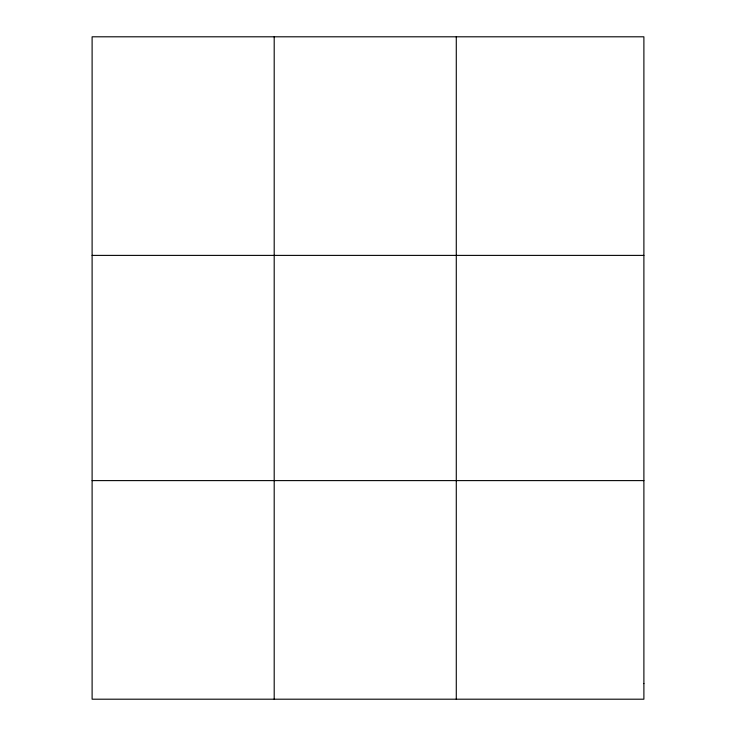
<?xml version="1.0" encoding="UTF-8"?>
<svg xmlns="http://www.w3.org/2000/svg" width="736" height="736" viewBox="0 0 736 736"><rect width="100%" height="100%" fill="white"/><g stroke="black" fill="none" stroke-linecap="round" stroke-linejoin="round"><path stroke-width="1.1" d="M274.197 36.8L274.197 699.2M456.283 36.8L456.283 699.2M92.11 255.392L643.89 255.392M92.11 480.608L643.89 480.608M643.89 683.588L643.89 699.2L92.11 699.2L92.11 36.8L643.89 36.8L643.89 683.588"/></g></svg>
